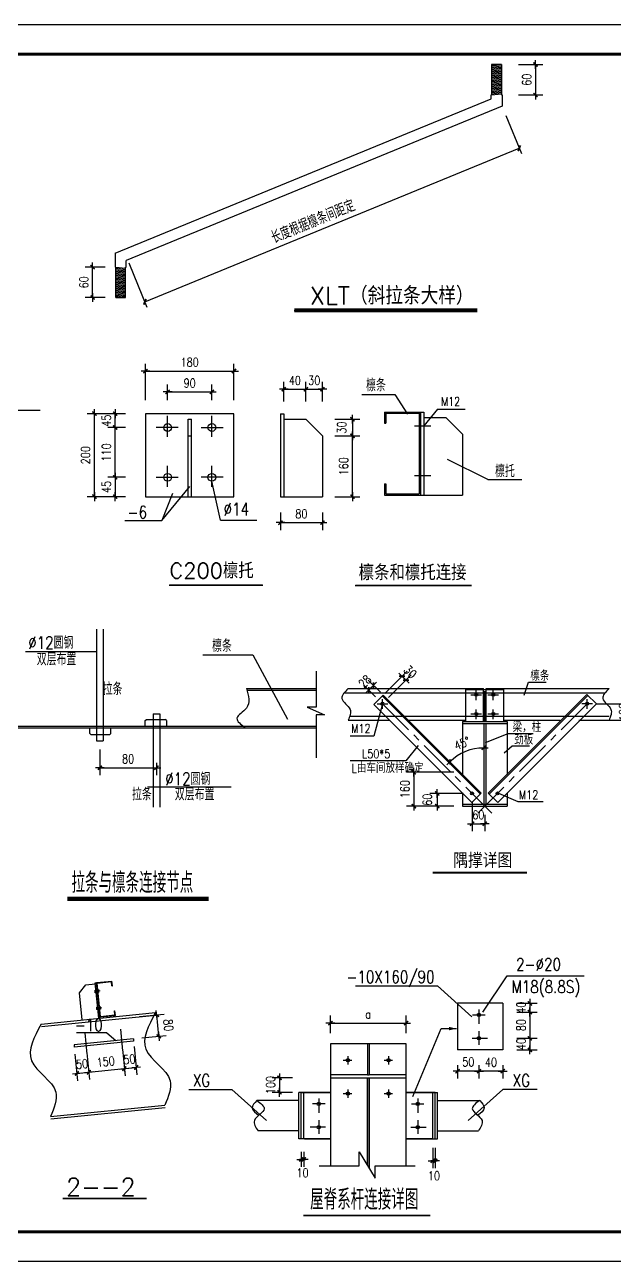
# Model space of a CAD drawing. Extents: x 31695611 to 39053694, y -59225 to 904195.
# Drawn here: x 39002359 to 39022392, y 774443 to 816443 of the extents above; entities that cross this region are included whole.
import ezdxf

# ---------------------------------------------------------------- set-up
doc = ezdxf.new("R2010")
doc.units = 0
doc.header["$LTSCALE"] = 1000
doc.header["$MEASUREMENT"] = 0
doc.linetypes.add('ACAD_ISO02W100', pattern=[15, 12, -3])
doc.linetypes.add('CENTER', pattern=[2, 1.25, -0.25, 0.25, -0.25])
doc.layers.get('0').update_dxf_attribs({"linetype": 'CONTINUOUS'})
doc.layers.get('DEFPOINTS').update_dxf_attribs({"linetype": 'CONTINUOUS'})
for name, color, linetype in [('DIANH', 6, 'CENTER'), ('GREEN', 3, 'CONTINUOUS'), ('PUB_DIM', 3, 'CONTINUOUS'), ('PUB_TITLE', 4, 'CONTINUOUS'), ('RED', 1, 'CONTINUOUS'), ('TEXT', 7, 'CONTINUOUS'), ('XUX', 3, 'ACAD_ISO02W100'), ('YELLOW', 2, 'CONTINUOUS'), ('标注', 4, 'CONTINUOUS'), ('门窗', 4, 'CONTINUOUS')]:
    doc.layers.add(name, color=color, linetype=linetype)
doc.styles.add('DIM_FONT', font='SIMPLEX.shx', dxfattribs={"width": 0.8})
doc.styles.add('TSSD_NORM', font='txt.shx', dxfattribs={"width": 0.7, "bigfont": 'tssdchn.shx'})
doc.styles.add('中西', font='romans.shx', dxfattribs={"width": 0.8, "height": 350, "bigfont": 'hztxt.shx'})
doc.dimstyles.new('DIMN', dxfattribs={"dimtxt": 300, "dimasz": 1, "dimexe": 250, "dimexo": 300, "dimgap": 150, "dimtad": 1, "dimdec": 0, "dimzin": 0, "dimtxsty": 'DIM_FONT', "dimblk": '_DIMX', "dimcen": 0.09, "dimclrt": 7, "dimazin": 3, "dimtfac": 1, "dimtdec": 0, "dimtix": 1, "dimtmove": 0, "dimatfit": 3, "dimtolj": 1, "dimtzin": 0})

# ---------------------------------------------------------------- blocks, each defined once
blk = doc.blocks.new('_DIMX')
blk.add_line((-150, 0), (150, 0))
at = {"const_width": 50}
blk.add_lwpolyline([(-70, -70), (70, 70)], dxfattribs=at)
blk = doc.blocks.new('*D111')
at = {"layer": 'DEFPOINTS', "color": 0}
for p in [(39017795, 781400), (39018601, 781400), (39017795, 780901)]:
    blk.add_point(p, dxfattribs=at)
at = {"layer": 'PUB_DIM', "color": 0}
for p, q in [((39017795, 781100), (39017795, 780651)), ((39018600, 780901), (39017796, 780901)), ((39018601, 781100), (39018601, 780651))]:
    blk.add_line(p, q, dxfattribs=at)
at = {"layer": 'PUB_DIM', "color": 0, "rotation": 180}
blk.add_blockref('_DIMX', (39017795, 780901), dxfattribs=at)
at = {"layer": 'PUB_DIM', "color": 0}
blk.add_blockref('_DIMX', (39018601, 780901), dxfattribs=at)
at = {"layer": 'PUB_DIM', "color": 7, "insert": (39018198, 781201), "char_height": 300, "attachment_point": 5, "style": 'DIM_FONT'}
blk.add_mtext('\\A1;40', dxfattribs=at)
blk = doc.blocks.new('*D112')
at = {"layer": 'DEFPOINTS', "color": 0}
for p in [(39017067, 781400), (39017795, 781400), (39017067, 780901)]:
    blk.add_point(p, dxfattribs=at)
at = {"layer": 'PUB_DIM', "color": 0}
for p, q in [((39017067, 781100), (39017067, 780651)), ((39017794, 780901), (39017068, 780901)), ((39017795, 781100), (39017795, 780651))]:
    blk.add_line(p, q, dxfattribs=at)
at = {"layer": 'PUB_DIM', "color": 0, "rotation": 180}
blk.add_blockref('_DIMX', (39017067, 780901), dxfattribs=at)
at = {"layer": 'PUB_DIM', "color": 0}
blk.add_blockref('_DIMX', (39017795, 780901), dxfattribs=at)
at = {"layer": 'PUB_DIM', "color": 7, "insert": (39017431, 781212), "char_height": 300, "attachment_point": 5, "style": 'DIM_FONT'}
blk.add_mtext('\\A1;50', dxfattribs=at)
blk = doc.blocks.new('*D114')
at = {"layer": 'DEFPOINTS', "color": 0}
for p in [(39004440, 781821), (39005649, 781941), (39005744, 780985)]:
    blk.add_point(p, dxfattribs=at)
at = {"layer": 'PUB_DIM', "color": 0}
for p, q in [((39005678, 781643), (39005769, 780736)), ((39004469, 781522), (39004560, 780615)), ((39004536, 780864), (39005743, 780985))]:
    blk.add_line(p, q, dxfattribs=at)
for p, rotation in [((39004535, 780864), 185.6999999161748), ((39005744, 780985), 5.699999916174727)]:
    blk.add_blockref('_DIMX', p, dxfattribs=dict(at, rotation=rotation))
at = {"layer": 'PUB_DIM', "color": 7, "insert": (39005110, 781223), "char_height": 300, "attachment_point": 5, "rotation": 5.7, "style": 'DIM_FONT'}
blk.add_mtext('\\A1;150', dxfattribs=at)
blk = doc.blocks.new('*D115')
at = {"layer": 'DEFPOINTS', "color": 0}
for p in [(39004037, 781781), (39004440, 781821), (39004535, 780864)]:
    blk.add_point(p, dxfattribs=at)
at = {"layer": 'PUB_DIM', "color": 0}
for p, q in [((39004066, 781482), (39004157, 780575)), ((39004469, 781522), (39004560, 780615)), ((39004131, 780824), (39004130, 780824)), ((39004132, 780824), (39004535, 780864)), ((39004536, 780864), (39004537, 780864))]:
    blk.add_line(p, q, dxfattribs=at)
for p, rotation in [((39004132, 780824), 5.699999999944056), ((39004535, 780864), 185.6999999999441)]:
    blk.add_blockref('_DIMX', p, dxfattribs=dict(at, rotation=rotation))
at = {"layer": 'PUB_DIM', "color": 7, "insert": (39004304, 781143), "char_height": 300, "attachment_point": 5, "rotation": 5.7, "style": 'DIM_FONT'}
blk.add_mtext('\\A1;50', dxfattribs=at)
blk = doc.blocks.new('*D116')
at = {"layer": 'DEFPOINTS', "color": 0}
for p in [(39006046, 782036), (39005721, 781216), (39006147, 781025)]:
    blk.add_point(p, dxfattribs=at)
at = {"layer": 'PUB_DIM', "color": 0}
for p, q in [((39006076, 781737), (39006172, 780776)), ((39005743, 780985), (39005742, 780985)), ((39005744, 780985), (39006147, 781025)), ((39005751, 780918), (39005769, 780736)), ((39006148, 781025), (39006149, 781025))]:
    blk.add_line(p, q, dxfattribs=at)
for p, rotation in [((39005744, 780985), 5.699999916174744), ((39006147, 781025), 185.6999999161748)]:
    blk.add_blockref('_DIMX', p, dxfattribs=dict(at, rotation=rotation))
at = {"layer": 'PUB_DIM', "color": 7, "insert": (39005916, 781304), "char_height": 300, "attachment_point": 5, "rotation": 5.7, "style": 'DIM_FONT'}
blk.add_mtext('\\A1;50', dxfattribs=at)
blk = doc.blocks.new('*D117')
at = {"layer": 'DEFPOINTS', "color": 0}
for p in [(39005964, 782723), (39006844, 782811), (39006037, 781997)]:
    blk.add_point(p, dxfattribs=at)
at = {"layer": 'PUB_DIM', "color": 0}
for p, q in [((39006263, 782753), (39007093, 782836)), ((39006916, 782086), (39006844, 782810)), ((39006335, 782027), (39007165, 782110))]:
    blk.add_line(p, q, dxfattribs=at)
for p, rotation in [((39006844, 782811), 95.69999999982853), ((39006916, 782085), 275.6999999998285)]:
    blk.add_blockref('_DIMX', p, dxfattribs=dict(at, rotation=rotation))
at = {"layer": 'PUB_DIM', "color": 7, "insert": (39007240, 782462), "char_height": 300, "attachment_point": 5, "rotation": 275.7, "style": 'DIM_FONT'}
blk.add_mtext('\\A1;80', dxfattribs=at)
blk = doc.blocks.new('*D118')
at = {"layer": 'DEFPOINTS', "color": 0}
for p in [(39011755, 778456), (39011841, 778456), (39011841, 777902)]:
    blk.add_point(p, dxfattribs=at)
at = {"layer": 'PUB_DIM', "color": 0}
for p, q in [((39011754, 777902), (39011753, 777902)), ((39011755, 778156), (39011755, 777652)), ((39011755, 777902), (39011841, 777902)), ((39011841, 778156), (39011841, 777652)), ((39011842, 777902), (39011843, 777902))]:
    blk.add_line(p, q, dxfattribs=at)
blk.add_blockref('_DIMX', (39011755, 777902), dxfattribs=at)
at = {"layer": 'PUB_DIM', "color": 0, "rotation": 180}
blk.add_blockref('_DIMX', (39011841, 777902), dxfattribs=at)
at = {"layer": 'PUB_DIM', "color": 7, "insert": (39011798, 777445), "char_height": 300, "attachment_point": 5, "style": 'DIM_FONT'}
blk.add_mtext('\\A1;10', dxfattribs=at)
blk = doc.blocks.new('*D44')
at = {"layer": 'DEFPOINTS', "color": 0}
for p in [(39011758, 780676), (39011015, 780181), (39011758, 780181)]:
    blk.add_point(p, dxfattribs=at)
at = {"layer": 'PUB_DIM', "color": 0}
for p, q in [((39011458, 780676), (39010765, 780676)), ((39011015, 780677), (39011015, 780678)), ((39011015, 780676), (39011015, 780181)), ((39011458, 780181), (39010765, 780181)), ((39011015, 780180), (39011015, 780179))]:
    blk.add_line(p, q, dxfattribs=at)
for p, rotation in [((39011015, 780676), 270), ((39011015, 780181), 90)]:
    blk.add_blockref('_DIMX', p, dxfattribs=dict(at, rotation=rotation))
at = {"layer": 'PUB_DIM', "color": 7, "insert": (39010715, 780428), "char_height": 300, "attachment_point": 5, "rotation": 90, "style": 'DIM_FONT'}
blk.add_mtext('\\A1;100', dxfattribs=at)
blk = doc.blocks.new('*D45')
at = {"layer": 'DEFPOINTS', "color": 0}
for p in [(39016222, 778598), (39016308, 778598), (39016222, 777856)]:
    blk.add_point(p, dxfattribs=at)
at = {"layer": 'PUB_DIM', "color": 0}
for p, q in [((39016222, 778298), (39016222, 777606)), ((39016308, 778298), (39016308, 777606)), ((39016221, 777856), (39016220, 777856)), ((39016308, 777856), (39016222, 777856)), ((39016309, 777856), (39016310, 777856))]:
    blk.add_line(p, q, dxfattribs=at)
blk.add_blockref('_DIMX', (39016222, 777856), dxfattribs=at)
at = {"layer": 'PUB_DIM', "color": 0, "rotation": 180}
blk.add_blockref('_DIMX', (39016308, 777856), dxfattribs=at)
at = {"layer": 'PUB_DIM', "color": 7, "insert": (39016265, 777348), "char_height": 300, "attachment_point": 5, "style": 'DIM_FONT'}
blk.add_mtext('\\A1;10', dxfattribs=at)
blk = doc.blocks.new('*D46')
at = {"layer": 'DEFPOINTS', "color": 0}
for p in [(39018782, 783205), (39018782, 782908), (39019525, 782908)]:
    blk.add_point(p, dxfattribs=at)
at = {"layer": 'PUB_DIM', "color": 0}
for p, q in [((39019082, 783205), (39019775, 783205)), ((39019082, 782908), (39019775, 782908)), ((39019525, 783206), (39019525, 783207)), ((39019525, 783205), (39019525, 782908)), ((39019525, 782907), (39019525, 782906))]:
    blk.add_line(p, q, dxfattribs=at)
for p, rotation in [((39019525, 783205), 270), ((39019525, 782908), 90)]:
    blk.add_blockref('_DIMX', p, dxfattribs=dict(at, rotation=rotation))
at = {"layer": 'PUB_DIM', "color": 7, "insert": (39019225, 783057), "char_height": 300, "attachment_point": 5, "rotation": 90, "style": 'DIM_FONT'}
blk.add_mtext('\\A1;40', dxfattribs=at)
blk = doc.blocks.new('*D47')
at = {"layer": 'DEFPOINTS', "color": 0}
for p in [(39018782, 782017), (39018782, 781622), (39019525, 781622)]:
    blk.add_point(p, dxfattribs=at)
at = {"layer": 'PUB_DIM', "color": 0}
for p, q in [((39019082, 782017), (39019775, 782017)), ((39019082, 781622), (39019775, 781622)), ((39019525, 782018), (39019525, 782019)), ((39019525, 782017), (39019525, 781622)), ((39019525, 781621), (39019525, 781620))]:
    blk.add_line(p, q, dxfattribs=at)
for p, rotation in [((39019525, 782017), 270), ((39019525, 781622), 90)]:
    blk.add_blockref('_DIMX', p, dxfattribs=dict(at, rotation=rotation))
at = {"layer": 'PUB_DIM', "color": 7, "insert": (39019225, 781820), "char_height": 300, "attachment_point": 5, "rotation": 90, "style": 'DIM_FONT'}
blk.add_mtext('\\A1;40', dxfattribs=at)
blk = doc.blocks.new('*D48')
at = {"layer": 'DEFPOINTS', "color": 0}
for p in [(39018782, 782908), (39018782, 782017), (39019525, 782017)]:
    blk.add_point(p, dxfattribs=at)
at = {"layer": 'PUB_DIM', "color": 0}
for p, q in [((39019082, 782908), (39019775, 782908)), ((39019525, 782907), (39019525, 782018)), ((39019082, 782017), (39019775, 782017))]:
    blk.add_line(p, q, dxfattribs=at)
for p, rotation in [((39019525, 782908), 90), ((39019525, 782017), 270)]:
    blk.add_blockref('_DIMX', p, dxfattribs=dict(at, rotation=rotation))
at = {"layer": 'PUB_DIM', "color": 7, "insert": (39019225, 782463), "char_height": 300, "attachment_point": 5, "rotation": 90, "style": 'DIM_FONT'}
blk.add_mtext('\\A1;80', dxfattribs=at)
blk = doc.blocks.new('*D53')
at = {"layer": 'DEFPOINTS', "color": 0}
for p in [(39018833, 815091), (39018833, 814057), (39019717, 814057)]:
    blk.add_point(p, dxfattribs=at)
at = {"layer": 'PUB_DIM', "color": 0}
for p, q in [((39019133, 815091), (39019967, 815091)), ((39019717, 815090), (39019717, 814058)), ((39019133, 814057), (39019967, 814057))]:
    blk.add_line(p, q, dxfattribs=at)
for p, rotation in [((39019717, 815091), 90), ((39019717, 814057), 270)]:
    blk.add_blockref('_DIMX', p, dxfattribs=dict(at, rotation=rotation))
at = {"layer": 'PUB_DIM', "color": 7, "insert": (39019417, 814574), "char_height": 300, "attachment_point": 5, "rotation": 90, "style": 'DIM_FONT'}
blk.add_mtext('\\A1;60', dxfattribs=at)
blk = doc.blocks.new('*D54')
at = {"layer": 'DEFPOINTS', "color": 0}
for p in [(39005433, 803232), (39006085, 803232), (39006085, 802762)]:
    blk.add_point(p, dxfattribs=at)
at = {"layer": 'PUB_DIM', "color": 0}
for p, q in [((39005785, 803232), (39005183, 803232)), ((39005433, 803233), (39005433, 803234)), ((39005433, 802762), (39005433, 803232)), ((39005785, 802762), (39005183, 802762)), ((39005433, 802761), (39005433, 802760))]:
    blk.add_line(p, q, dxfattribs=at)
for p, rotation in [((39005433, 803232), 270), ((39005433, 802762), 90)]:
    blk.add_blockref('_DIMX', p, dxfattribs=dict(at, rotation=rotation))
at = {"layer": 'PUB_DIM', "color": 7, "insert": (39005133, 802997), "char_height": 300, "attachment_point": 5, "rotation": 90, "style": 'DIM_FONT'}
blk.add_mtext('\\A1;45', dxfattribs=at)
blk = doc.blocks.new('_ARCHTICK')
at = {"color": 0, "linetype": 'BYBLOCK', "const_width": 0.4}
blk.add_lwpolyline([(-0.5, -0.5), (0.5, 0.5)], dxfattribs=at)
blk = doc.blocks.new('*D55')
at = {"layer": 'DEFPOINTS', "color": 0}
for p in [(39004667, 808212), (39005391, 808212), (39005391, 807178)]:
    blk.add_point(p, dxfattribs=at)
at = {"layer": 'PUB_DIM', "color": 0}
for p, q in [((39005091, 808212), (39004417, 808212)), ((39004667, 807179), (39004667, 808211)), ((39005091, 807178), (39004417, 807178))]:
    blk.add_line(p, q, dxfattribs=at)
for p, rotation in [((39004667, 808212), 90), ((39004667, 807178), 270)]:
    blk.add_blockref('_DIMX', p, dxfattribs=dict(at, rotation=rotation))
at = {"layer": 'PUB_DIM', "color": 7, "insert": (39004367, 807695), "char_height": 300, "attachment_point": 5, "rotation": 90, "style": 'DIM_FONT'}
blk.add_mtext('\\A1;60', dxfattribs=at)
blk = doc.blocks.new('*D56')
at = {"layer": 'DEFPOINTS', "color": 0}
for p in [(39006085, 801071), (39005433, 800413), (39006085, 800413)]:
    blk.add_point(p, dxfattribs=at)
at = {"layer": 'PUB_DIM', "color": 0}
for p, q in [((39005785, 801071), (39005183, 801071)), ((39005433, 801072), (39005433, 801073)), ((39005433, 801071), (39005433, 800413)), ((39005785, 800413), (39005183, 800413)), ((39005433, 800412), (39005433, 800411))]:
    blk.add_line(p, q, dxfattribs=at)
for p, rotation in [((39005433, 801071), 270), ((39005433, 800413), 90)]:
    blk.add_blockref('_DIMX', p, dxfattribs=dict(at, rotation=rotation))
at = {"layer": 'PUB_DIM', "color": 7, "insert": (39005133, 800742), "char_height": 300, "attachment_point": 5, "rotation": 90, "style": 'DIM_FONT'}
blk.add_mtext('\\A1;45', dxfattribs=at)
blk = doc.blocks.new('*D58')
at = {"layer": 'DEFPOINTS', "color": 0}
for p in [(39012476, 804062), (39011913, 803341), (39012476, 803341)]:
    blk.add_point(p, dxfattribs=at)
at = {"layer": 'PUB_DIM', "color": 0}
for p, q in [((39011913, 803641), (39011913, 804312)), ((39012476, 803641), (39012476, 804312)), ((39011912, 804062), (39011911, 804062)), ((39011913, 804062), (39012476, 804062)), ((39012477, 804062), (39012478, 804062))]:
    blk.add_line(p, q, dxfattribs=at)
blk.add_blockref('_DIMX', (39011913, 804062), dxfattribs=at)
at = {"layer": 'PUB_DIM', "color": 0, "rotation": 180}
blk.add_blockref('_DIMX', (39012476, 804062), dxfattribs=at)
at = {"layer": 'PUB_DIM', "color": 7, "insert": (39012195, 804362), "char_height": 300, "attachment_point": 5, "style": 'DIM_FONT'}
blk.add_mtext('\\A1;30', dxfattribs=at)
blk = doc.blocks.new('*D59')
at = {"layer": 'DEFPOINTS', "color": 0}
for p in [(39012593, 803044), (39012593, 802480), (39013496, 802480)]:
    blk.add_point(p, dxfattribs=at)
at = {"layer": 'PUB_DIM', "color": 0}
for p, q in [((39012893, 803044), (39013746, 803044)), ((39013496, 803043), (39013496, 802481)), ((39012893, 802480), (39013746, 802480))]:
    blk.add_line(p, q, dxfattribs=at)
for p, rotation in [((39013496, 803044), 90), ((39013496, 802480), 270)]:
    blk.add_blockref('_DIMX', p, dxfattribs=dict(at, rotation=rotation))
at = {"layer": 'PUB_DIM', "color": 7, "insert": (39013129, 802762), "char_height": 300, "attachment_point": 5, "rotation": 90, "style": 'DIM_FONT'}
blk.add_mtext('\\A1;30', dxfattribs=at)
blk = doc.blocks.new('*D95')
at = {"layer": 'DEFPOINTS', "color": 0}
for p in [(39015177, 794316), (39014378, 793517), (39014513, 793382)]:
    blk.add_point(p, dxfattribs=at)
at = {"layer": 'PUB_DIM', "color": 0}
for p, q in [((39014590, 793729), (39015354, 794492)), ((39014725, 793594), (39015489, 794358)), ((39015176, 794316), (39015176, 794317)), ((39015312, 794181), (39015177, 794316)), ((39015313, 794180), (39015313, 794179))]:
    blk.add_line(p, q, dxfattribs=at)
for p, rotation in [((39015177, 794316), 314.9999999994558), ((39015312, 794181), 134.9999999994558)]:
    blk.add_blockref('_DIMX', p, dxfattribs=dict(at, rotation=rotation))
at = {"layer": 'PUB_DIM', "color": 7, "insert": (39015457, 794460), "char_height": 300, "attachment_point": 5, "rotation": 315, "style": 'DIM_FONT'}
blk.add_mtext('\\A1;30', dxfattribs=at)
blk = doc.blocks.new('*D96')
at = {"layer": 'DEFPOINTS', "color": 0}
for p in [(39014210, 794005), (39014494, 793399), (39014655, 793560)]:
    blk.add_point(p, dxfattribs=at)
at = {"layer": 'PUB_DIM', "color": 0}
for p, q in [((39014282, 793612), (39013873, 794021)), ((39014443, 793772), (39014033, 794181)), ((39014049, 793844), (39014048, 793843)), ((39014050, 793844), (39014210, 794005)), ((39014211, 794005), (39014211, 794006))]:
    blk.add_line(p, q, dxfattribs=at)
for p, rotation in [((39014050, 793844), 45.00000000079025), ((39014210, 794005), 225.0000000007903)]:
    blk.add_blockref('_DIMX', p, dxfattribs=dict(at, rotation=rotation))
at = {"layer": 'PUB_DIM', "color": 7, "insert": (39013918, 794137), "char_height": 300, "attachment_point": 5, "rotation": 45, "style": 'DIM_FONT'}
blk.add_mtext('\\A1;28', dxfattribs=at)
blk = doc.blocks.new('*D97')
at = {"layer": 'DEFPOINTS', "color": 0}
for p in [(39017559, 790334), (39017992, 789902), (39017992, 789305)]:
    blk.add_point(p, dxfattribs=at)
at = {"layer": 'PUB_DIM', "color": 0}
for p, q in [((39017559, 790034), (39017559, 789055)), ((39017992, 789602), (39017992, 789055)), ((39017558, 789305), (39017557, 789305)), ((39017559, 789305), (39017992, 789305)), ((39017993, 789305), (39017994, 789305))]:
    blk.add_line(p, q, dxfattribs=at)
blk.add_blockref('_DIMX', (39017559, 789305), dxfattribs=at)
at = {"layer": 'PUB_DIM', "color": 0, "rotation": 180}
blk.add_blockref('_DIMX', (39017992, 789305), dxfattribs=at)
at = {"layer": 'PUB_DIM', "color": 7, "insert": (39017775, 789605), "char_height": 300, "attachment_point": 5, "style": 'DIM_FONT'}
blk.add_mtext('\\A1;60', dxfattribs=at)
blk = doc.blocks.new('*D98')
at = {"layer": 'DEFPOINTS', "color": 0}
for p in [(39014903, 793311), (39017956, 792710), (39017536, 791826), (39017872, 790342), (39017956, 789974)]:
    blk.add_point(p, dxfattribs=at)
at = {"layer": 'PUB_DIM', "color": 0}
blk.add_arc((39017956, 790259), 1622, 90.0353, 134.9647, dxfattribs=at)
for p, rotation in [((39017956, 791881), 0.01766053531475199), ((39016809, 791406), 224.9823394645489)]:
    blk.add_blockref('_DIMX', p, dxfattribs=dict(at, rotation=rotation))
at = {"layer": 'PUB_DIM', "color": 7, "insert": (39017220, 792035), "char_height": 300, "attachment_point": 5, "rotation": 22.5, "style": 'DIM_FONT'}
blk.add_mtext('\\A1;45°', dxfattribs=at)
blk = doc.blocks.new('*D99')
at = {"layer": 'DEFPOINTS', "color": 0}
for p in [(39017236, 791054), (39015580, 789902), (39017236, 789902)]:
    blk.add_point(p, dxfattribs=at)
at = {"layer": 'PUB_DIM', "color": 0}
for p, q in [((39016936, 791054), (39015330, 791054)), ((39015580, 791053), (39015580, 789903)), ((39016936, 789902), (39015330, 789902))]:
    blk.add_line(p, q, dxfattribs=at)
for p, rotation in [((39015580, 791054), 90), ((39015580, 789902), 270)]:
    blk.add_blockref('_DIMX', p, dxfattribs=dict(at, rotation=rotation))
at = {"layer": 'PUB_DIM', "color": 7, "insert": (39015280, 790478), "char_height": 300, "attachment_point": 5, "rotation": 90, "style": 'DIM_FONT'}
blk.add_mtext('\\A1;160', dxfattribs=at)
blk = doc.blocks.new('*D100')
at = {"layer": 'DEFPOINTS', "color": 0}
for p in [(39017559, 790334), (39016378, 789902), (39017236, 789902)]:
    blk.add_point(p, dxfattribs=at)
at = {"layer": 'PUB_DIM', "color": 0}
for p, q in [((39017259, 790334), (39016128, 790334)), ((39016378, 790333), (39016378, 789903)), ((39016936, 789902), (39016128, 789902))]:
    blk.add_line(p, q, dxfattribs=at)
for p, rotation in [((39016378, 790334), 90), ((39016378, 789902), 270)]:
    blk.add_blockref('_DIMX', p, dxfattribs=dict(at, rotation=rotation))
at = {"layer": 'PUB_DIM', "color": 7, "insert": (39016039, 790118), "char_height": 300, "attachment_point": 5, "rotation": 90, "style": 'DIM_FONT'}
blk.add_mtext('\\A1;60', dxfattribs=at)
blk = doc.blocks.new('*D1148')
at = {"layer": 'DEFPOINTS', "color": 0}
for p in [(39021471, 793381), (39023008, 793381), (39021471, 792818)]:
    blk.add_point(p, dxfattribs=at)
at = {"layer": 'PUB_DIM', "color": 0}
for p, q in [((39021771, 793381), (39023258, 793381)), ((39023008, 793382), (39023008, 793383)), ((39023008, 792818), (39023008, 793381)), ((39021771, 792818), (39023258, 792818)), ((39023008, 792817), (39023008, 792816))]:
    blk.add_line(p, q, dxfattribs=at)
for p, rotation in [((39023008, 793381), 270), ((39023008, 792818), 90)]:
    blk.add_blockref('_DIMX', p, dxfattribs=dict(at, rotation=rotation))
at = {"layer": 'PUB_DIM', "color": 7, "insert": (39022708, 793100), "char_height": 300, "attachment_point": 5, "rotation": 90, "style": 'DIM_FONT'}
blk.add_mtext('\\A1;100', dxfattribs=at)

msp = doc.modelspace()

# ---------------------------------------------------------------- linework, layer by layer
at = {"layer": 'DIANH'}
for p, q in [((39007214.5, 802440.9), (39007214.5, 803156.8)), ((39008717.9, 802440.9), (39008717.9, 803156.8)), ((39007576.9, 802761.9), (39006825.2, 802761.9)), ((39008355.5, 802761.9), (39009107.2, 802761.9)), ((39015608, 802818.3), (39016155.5, 802818.3)), ((39007214.5, 800749.5), (39007214.5, 801465.5)), ((39008717.9, 800749.5), (39008717.9, 801465.5)), ((39006825.2, 801070.5), (39007576.9, 801070.5)), ((39009107.2, 801070.5), (39008355.5, 801070.5)), ((39015608, 801127), (39016155.5, 801127)), ((39017703.6, 793503.1), (39017703.6, 793832)), ((39018279.6, 793503.1), (39018279.6, 793832)), ((39014330.6, 793381.3), (39014694.4, 793381.3)), ((39018227.2, 789666.6), (39014363.2, 793530.6)), ((39014512.8, 793202.2), (39014512.8, 793531.1)), ((39017521.4, 793682.3), (39017885.2, 793682.3)), ((39017755.9, 789666.6), (39021619.9, 793530.6)), ((39018097.4, 793682.3), (39018461.2, 793682.3)), ((39021652.8, 793381.3), (39021289, 793381.3)), ((39021470.6, 793202.2), (39021470.6, 793531.1)), ((39017521.4, 793034.3), (39017885.2, 793034.3)), ((39017703.6, 792855.1), (39017703.6, 793184)), ((39018097.4, 793034.3), (39018461.2, 793034.3)), ((39018279.6, 792855.1), (39018279.6, 793184)), ((39004401.7, 782200.6), (39004474.1, 781475.2)), ((39005610.7, 782321.3), (39005683.1, 781595.9))]:
    msp.add_line(p, q, dxfattribs=at)
at = {"layer": 'GREEN'}
for p, q in [((39013816.2, 803882.1), (39014930.1, 803882.1)), ((39014930.1, 803882.1), (39015362.9, 803217.6)), ((39016384.6, 803389.9), (39015921.9, 802818.3)), ((39016384.6, 803389.9), (39017322, 803389.9)), ((39018097.6, 800992.5), (39016723.4, 801678.8)), ((39018097.6, 800992.5), (39019250.4, 800992.5)), ((39007022.4, 799603), (39007968.8, 800758.3)), ((39007375.1, 800523.6), (39007022.4, 799603)), ((39009008.6, 799618.1), (39008717.9, 800939)), ((39005761.8, 799603), (39007022.4, 799603)), ((39009008.6, 799618.1), (39010240.5, 799618.1)), ((39004798.3, 795911), (39004798.3, 792119.4)), ((39005028.7, 795911), (39005028.7, 792119.4)), ((39002385, 795155.3), (39004798.3, 795155.3)), ((39008416.8, 795036.9), (39010109.8, 795036.9)), ((39010109.8, 795036.9), (39011289.6, 792860.9)), ((39012260, 794481), (39012260, 793260.4)), ((39009890.4, 793893.4), (39012260, 793893.4)), ((39009907.4, 793835.8), (39012260, 793835.8)), ((39019326.8, 793674.6), (39019479.5, 794109.4)), ((39019479.5, 794109.4), (39020078.4, 794109.4)), ((39014512.5, 793381.3), (39014218.5, 792281.1)), ((39006718.3, 793041.7), (39006718.3, 789864.5)), ((39006718.3, 793041.7), (39006948.7, 793041.7)), ((39006948.7, 793041.7), (39006948.7, 789864.5)), ((39011951.5, 793260.4), (39012541.7, 793001.8)), ((39012260, 793260.4), (39011951.5, 793260.4)), ((39012260, 793001.8), (39012260, 791543.2)), ((39012541.7, 793001.8), (39012260, 793001.8)), ((38999391.9, 792621.1), (39012260, 792621.1)), ((38999391.9, 792563.5), (39012260, 792563.5)), ((39004565.2, 792563.5), (39004565.2, 792378.7)), ((39005280.2, 792374.4), (39005280.2, 792563.5)), ((39006456.3, 792805.8), (39006495.1, 792844.6)), ((39006456.3, 792621.1), (39006456.3, 792805.8)), ((39006495.1, 792844.6), (39007136.8, 792844.6)), ((39007171.3, 792810.1), (39007136.8, 792844.6)), ((39007171.3, 792810.1), (39007171.3, 792621.1)), ((39004565.2, 792378.7), (39004604, 792340)), ((39004604, 792340), (39005245.7, 792340)), ((39005280.2, 792374.4), (39005245.7, 792340)), ((39014218.5, 792281.1), (39013419.7, 792281.1)), ((39018015.6, 792066), (39018782.9, 792369.8)), ((39018782.9, 792369.8), (39019633.3, 792369.8)), ((39004798.3, 792119.4), (39005028.7, 792119.4)), ((39015728.7, 791962.1), (39015310, 791438.1)), ((39018648.7, 791713.1), (39018919.3, 791953)), ((39018919.3, 791953), (39019516.4, 791953)), ((39015310, 791438.1), (39013416.8, 791438.1)), ((39006535, 790561.3), (39009373.2, 790561.3)), ((39019128.8, 790052.1), (39018474.2, 790334.5)), ((39019974.4, 790052.1), (39019128.8, 790052.1)), ((39017928.2, 782900.2), (39018757.6, 784140.5)), ((39018757.6, 784140.5), (39021368.4, 784140.5)), ((39013599, 783794.3), (39016381.8, 783794.3)), ((39016381.8, 783794.3), (39017552.7, 782746.7)), ((39018601.2, 783205.1), (39017066.8, 783205.1)), ((39017066.8, 783205.1), (39017066.8, 781621.6)), ((39017794.7, 782991.8), (39017794.7, 782507.2)), ((39018601.2, 783205.1), (39018601.2, 781621.6)), ((39017576.9, 782809.2), (39018004, 782809.2)), ((39005144.5, 782196.8), (39004122.4, 782196.8)), ((39015542, 780038.7), (39016514.4, 782345.5)), ((39016514.4, 782345.5), (39017027.1, 782345.5)), ((39017794.7, 782254.1), (39017794.7, 781798.4)), ((39018601.2, 781621.6), (39017066.8, 781621.6)), ((39017562.4, 782017.4), (39018083.7, 782017.4)), ((39013183.7, 781272.1), (39013471.1, 781272.1)), ((39013338.7, 781411.7), (39013338.7, 781131.6)), ((39014569.3, 781272.1), (39014856.7, 781272.1)), ((39014724.2, 781411.7), (39014724.2, 781131.6)), ((39014001.8, 780774.9), (39012744.9, 780774.9)), ((39012744.9, 780675.9), (39014116.5, 780675.9)), ((39014001.8, 780774.9), (39014061.2, 780774.9)), ((39014001.8, 777700.6), (39014001.8, 780675.9)), ((39015318, 780774.9), (39014061.2, 780774.9)), ((39014061.2, 780675.9), (39014061.2, 777601.7)), ((39014061.2, 780675.9), (39015318, 780675.9)), ((39015318, 780675.9), (39015318, 780774.9)), ((39007939.9, 780276.4), (39009401.2, 780276.4)), ((39009401.2, 780276.4), (39010572.1, 779228.7)), ((39012744.9, 780181.1), (39011676.1, 780181.1)), ((39011755.2, 780181.1), (39011676.1, 780181.1)), ((39011676.1, 778597.6), (39011676.1, 780181.1)), ((39011755.2, 780181.1), (39012747.3, 780181.1)), ((39011755.2, 778597.6), (39011755.2, 780181.1)), ((39012349, 779967.8), (39012349, 779483.2)), ((39013183.7, 780138.1), (39013471.1, 780138.1)), ((39013338.7, 780277.8), (39013338.7, 779997.7)), ((39014569.3, 780138.1), (39014856.7, 780138.1)), ((39014724.2, 780277.8), (39014724.2, 779997.7)), ((39016307.7, 780181.1), (39015315.7, 780181.1)), ((39015318, 780181.1), (39016386.9, 780181.1)), ((39015713.9, 779967.8), (39015713.9, 779483.2)), ((39016307.7, 780181.1), (39016386.9, 780181.1)), ((39016307.7, 778597.6), (39016307.7, 780181.1)), ((39016386.9, 778597.6), (39016386.9, 780181.1)), ((39018602.4, 780276.4), (39017431.5, 779228.7)), ((39019770, 780276.4), (39018602.4, 780276.4)), ((39011676.1, 779903.9), (39010243, 779903.9)), ((39012566.9, 779785.2), (39012139.7, 779785.2)), ((39015496.1, 779785.2), (39015923.2, 779785.2)), ((39016386.9, 779903.9), (39017820, 779903.9)), ((39012349, 779230.1), (39012349, 778774.4)), ((39015713.9, 779230.1), (39015713.9, 778774.4)), ((39011676.1, 778874.7), (39010286.4, 778874.7)), ((39012581.3, 778993.4), (39012060.1, 778993.4)), ((39015481.6, 778993.4), (39016002.9, 778993.4)), ((39016386.9, 778874.7), (39017776.5, 778874.7)), ((39012744.9, 778597.6), (39011676.1, 778597.6)), ((39011755.2, 778597.6), (39011676.1, 778597.6)), ((39011862.9, 778597.6), (39012744.9, 778597.6)), ((39016200, 778597.6), (39015318, 778597.6)), ((39015318, 778597.6), (39016386.9, 778597.6)), ((39016307.7, 778597.6), (39016386.9, 778597.6)), ((39013722.9, 777689.8), (39013722.9, 778164.9)), ((39013722.9, 778164.9), (39014264.1, 777263.7)), ((39012361.7, 777689.8), (39013722.9, 777689.8)), ((39014264.1, 777689.8), (39015625.3, 777689.8)), ((39014264.1, 777263.7), (39014264.1, 777689.8))]:
    msp.add_line(p, q, dxfattribs=at)
at = {"layer": 'GREEN', "linetype": 'ACAD_ISO02W100'}
for p, q in [((39011840.8, 778597.6), (39011840.8, 780181.1)), ((39016222.2, 778597.6), (39016222.2, 780181.1))]:
    msp.add_line(p, q, dxfattribs=at)
at = {"layer": 'GREEN'}
msp.add_lwpolyline([(39016770.8, 782345.5, 120, 0, 0), (39017027.1, 782345.5, 0, 0, 0)], format="xyseb", dxfattribs=at)
for centre in [(39017794.7, 782809.2), (39017794.7, 782017.4), (39013338.7, 781272.1), (39014724.2, 781272.1), (39013338.7, 780138.1), (39014724.2, 780138.1), (39012349, 779785.2), (39015713.9, 779785.2), (39012349, 778993.4), (39015713.9, 778993.4)]:
    msp.add_circle(centre, 56.4, dxfattribs=at)
for points in [[(39013349.7, 793898.3), (39013137.7, 793557.5), (39013412.6, 793188.7), (39013349.7, 792818.3)], [(39022212.8, 793898.3), (39022000.8, 793557.5), (39022275.7, 793188.7), (39022212.8, 792818.3)], [(39006804, 782888.1), (39006474.3, 781642.1), (39007299.1, 780576.1), (39007117.8, 779744.7)], [(39002920.6, 782500.5), (39002590.9, 781254.5), (39003415.7, 780188.5), (39003234.4, 779357.1)], [(39010243, 779903.9), (39010091, 779649.6), (39010308.4, 779400.1)], [(39010243, 779903.9), (39010496.4, 779620.7), (39010163.4, 779222.9), (39010286.4, 778874.7)], [(39017820, 779903.9), (39017566.6, 779620.7), (39017899.6, 779222.9), (39017776.5, 778874.7)], [(39017820, 779903.9), (39017972, 779649.6), (39017754.6, 779400.1)]]:
    msp.add_spline(points, degree=3, dxfattribs=at)
at = {"layer": 'PUB_TITLE'}
msp.add_lwpolyline([(38979394.5, 774443.1), (39053694.5, 774443.1), (39053694.5, 816443.1), (38979394.5, 816443.1)], close=True, dxfattribs=at)
at = {"layer": 'PUB_TITLE', "const_width": 100}
msp.add_lwpolyline([(38981894.5, 775443.1), (39052694.5, 775443.1), (39052694.5, 815443.1), (38981894.5, 815443.1)], close=True, dxfattribs=at)
at = {"layer": 'RED'}
for p, q in [((39018224.7, 815090.9), (39018224.1, 814056.9)), ((39018224.5, 814840.9), (39018560.2, 814882)), ((39018224.5, 814799.7), (39018560.2, 814840.7)), ((39018224.6, 815047.2), (39018560.3, 815088.3)), ((39018224.6, 815006), (39018560.3, 815047.1)), ((39018224.6, 814964.7), (39018560.3, 815005.8)), ((39018224.6, 814923.4), (39018560.3, 814964.5)), ((39018224.6, 814882.2), (39018560.2, 814923.3)), ((39018560.3, 815090.7), (39018224.7, 815090.9)), ((39018224.7, 815090.9), (39018560.3, 815090.7)), ((39018560.3, 815090.7), (39018559.8, 814056.7)), ((39018224.3, 814428.3), (39018560, 814469.3)), ((39018224.3, 814387), (39018560, 814428.1)), ((39018224.3, 814345.7), (39018560, 814386.8)), ((39018224.4, 814634.6), (39018560.1, 814675.7)), ((39018224.4, 814593.3), (39018560.1, 814634.4)), ((39018224.4, 814552.1), (39018560.1, 814593.1)), ((39018224.4, 814510.8), (39018560, 814551.9)), ((39018224.4, 814469.5), (39018560, 814510.6)), ((39018224.5, 814758.4), (39018560.2, 814799.5)), ((39018224.5, 814717.1), (39018560.1, 814758.2)), ((39018224.5, 814717.1), (39018560.1, 814758.2)), ((39018224.5, 814675.9), (39018560.1, 814716.9)), ((39018204.6, 813924.8), (39018204.9, 814056.9)), ((39018224.1, 814056.9), (39018204.9, 814056.9)), ((39018224.1, 814056.9), (39018559.8, 814098)), ((39018224.2, 814263.2), (39018559.9, 814304.3)), ((39018224.2, 814221.9), (39018559.9, 814263)), ((39018224.2, 814180.7), (39018559.9, 814221.7)), ((39018224.2, 814139.4), (39018559.9, 814180.5)), ((39018224.2, 814098.1), (39018559.8, 814139.2)), ((39018224.3, 814304.5), (39018559.9, 814345.5)), ((39018559.8, 814056.7), (39018579, 814056.7)), ((39018579, 814056.7), (39018578.5, 813673.8)), ((39005431, 808687.5), (39018204.6, 813924.8)), ((39018578.5, 813673.8), (39005805.2, 808436.7)), ((39005431, 808687.5), (39005431.3, 808210.3)), ((39005450.5, 808210.3), (39005431.3, 808210.3)), ((39005450.5, 808210.3), (39005786.2, 808169.2)), ((39005451.1, 807176.3), (39005450.5, 808210.3)), ((39005450.6, 808169.1), (39005786.2, 808128)), ((39005450.6, 808127.8), (39005786.3, 808086.7)), ((39005450.6, 808086.5), (39005786.3, 808045.4)), ((39005786.7, 807176.5), (39005786.2, 808210.5)), ((39005786.2, 808210.5), (39005805.4, 808210.5)), ((39005805.4, 808210.5), (39005805.2, 808436.7)), ((39005450.6, 808045.3), (39005786.3, 808004.2)), ((39005450.6, 808004), (39005786.3, 807962.9)), ((39005450.7, 807962.7), (39005786.3, 807921.6)), ((39005450.7, 807921.5), (39005786.4, 807880.4)), ((39005450.7, 807880.2), (39005786.4, 807839.1)), ((39005450.7, 807838.9), (39005786.4, 807797.8)), ((39005450.8, 807797.7), (39005786.4, 807756.6)), ((39005450.8, 807756.4), (39005786.4, 807715.3)), ((39005450.8, 807715.1), (39005786.5, 807674)), ((39005450.8, 807673.9), (39005786.5, 807632.8)), ((39005450.8, 807632.6), (39005786.5, 807591.5)), ((39005450.9, 807591.3), (39005786.5, 807550.2)), ((39005450.9, 807550.1), (39005786.5, 807509)), ((39005450.9, 807550.1), (39005786.5, 807509)), ((39005450.9, 807508.8), (39005786.6, 807467.7)), ((39005450.9, 807467.5), (39005786.6, 807426.4)), ((39005450.9, 807426.3), (39005786.6, 807385.2)), ((39005451, 807385), (39005786.6, 807343.9)), ((39005451, 807343.7), (39005786.7, 807302.6)), ((39005451, 807302.5), (39005786.7, 807261.4)), ((39005451, 807261.2), (39005786.7, 807220.1)), ((39005451.1, 807219.9), (39005786.7, 807178.8)), ((39005451.1, 807176.3), (39005786.7, 807176.5)), ((39005786.7, 807176.5), (39005451.1, 807176.3)), ((39011516, 806741.3), (39017733.8, 806741.3)), ((39009469.6, 803231.7), (39006462.8, 803231.7)), ((39006462.8, 803231.7), (39006462.8, 800412.8)), ((39007909.8, 803043.8), (39008022.6, 803043.8)), ((39007909.8, 800412.8), (39007909.8, 803043.8)), ((39008022.6, 800412.8), (39008022.6, 803043.8)), ((39009469.6, 800412.8), (39009469.6, 803231.7)), ((39011048.2, 803231.7), (39011160.9, 803231.7)), ((39011048.2, 803231.7), (39011048.2, 800412.8)), ((39011160.9, 803231.7), (39011160.9, 800412.8)), ((39011160.9, 803043.8), (39011912.6, 803043.8)), ((39011912.6, 803043.8), (39012476.4, 802480)), ((39014587.6, 803288.2), (39015809.1, 803288.2)), ((39014587.6, 803288.2), (39014587.6, 802912.3)), ((39014630.8, 803244.9), (39015765.9, 803244.9)), ((39014630.8, 803244.9), (39014630.8, 802912.3)), ((39015765.9, 803244.9), (39015765.9, 800512.5)), ((39015809.1, 803288.2), (39015921.9, 803288.2)), ((39015809.1, 803288.2), (39015809.1, 800469.2)), ((39015921.9, 803288.2), (39015921.9, 800469.2)), ((39015921.9, 803100.2), (39016673.6, 803100.2)), ((39016673.6, 803100.2), (39017237.4, 802536.4)), ((39014587.6, 802912.3), (39014630.8, 802912.3)), ((39007909.8, 802480), (39008022.6, 802480)), ((39012476.4, 802480), (39012476.4, 800412.8)), ((39017237.4, 802536.4), (39017237.4, 800469.2)), ((39014587.6, 800845.1), (39014630.8, 800845.1)), ((39014587.6, 800845.1), (39014587.6, 800469.2)), ((39014630.8, 800845.1), (39014630.8, 800512.5)), ((39006462.8, 800412.8), (39009469.6, 800412.8)), ((39011048.2, 800412.8), (39012476.4, 800412.8)), ((39014587.6, 800469.2), (39015809.1, 800469.2)), ((39014630.8, 800512.5), (39015765.9, 800512.5)), ((39015809.1, 800469.2), (39017237.4, 800469.2)), ((39007271, 797409.5), (39010445.9, 797409.5)), ((39013588.2, 797395.6), (39017543, 797395.6)), ((39013349.7, 793898.3), (39017948.4, 793898.3)), ((39017343.6, 792782.3), (39017343.6, 793862.3)), ((39017343.6, 793862.3), (39018639.6, 793862.3)), ((39017948.4, 793862.3), (39017948.4, 793898.3)), ((39018034.8, 793898.3), (39018063.6, 793898.3)), ((39018034.8, 793862.3), (39018034.8, 793898.3)), ((39018063.6, 793898.3), (39022212.8, 793898.3)), ((39018639.6, 792782.3), (39018639.6, 793862.3)), ((39014217.5, 793355.6), (39014538.3, 793676.3)), ((39017841.9, 790311.6), (39014507.7, 793645.8)), ((39017872.5, 790342.1), (39014538.3, 793676.3)), ((39017970, 792782.3), (39017970, 793790.3)), ((39017970, 793790.3), (39018013.2, 793790.3)), ((39018013.2, 792782.3), (39018013.2, 793790.3)), ((39018110.7, 790342.1), (39021463, 793694.4)), ((39018141.2, 790311.6), (39021493.6, 793663.9)), ((39021783.8, 793373.7), (39021463, 793694.4)), ((39017551.7, 790021.4), (39014217.5, 793355.6)), ((39018431.4, 790021.4), (39021783.8, 793373.7)), ((39013349.7, 792818.3), (39014754.8, 792818.3)), ((39015396.3, 792818.3), (39017343.6, 792818.3)), ((39017235.6, 792782.3), (39018747.6, 792782.3)), ((39017235.6, 792782.3), (39017235.6, 792710.3)), ((39017235.6, 792710.3), (39018747.6, 792710.3)), ((39017235.6, 792710.3), (39017235.6, 790979)), ((39017955.6, 792710.3), (39017955.6, 789974.3)), ((39018027.6, 792710.3), (39018027.6, 789974.3)), ((39018639.6, 792818.3), (39020550.8, 792818.3)), ((39018747.6, 792782.3), (39018747.6, 792710.3)), ((39018747.6, 792710.3), (39018747.6, 790979)), ((39021192.3, 792818.3), (39022212.8, 792818.3)), ((39017235.6, 790337.5), (39017235.6, 789902.3)), ((39017551.7, 790021.4), (39017872.5, 790342.1)), ((39018431.4, 790021.4), (39018110.7, 790342.1)), ((39018747.6, 790337.5), (39018747.6, 789902.3)), ((39017235.6, 789974.3), (39018747.6, 789974.3)), ((39017235.6, 789902.3), (39018747.6, 789902.3)), ((39004216.5, 783566), (39004434.2, 783831.9)), ((39004434.2, 783831.9), (39004756.6, 783864.1)), ((39004752.6, 783904.4), (39004800.9, 783909.2)), ((39004873.2, 782695.4), (39004752.6, 783904.4)), ((39004800.9, 783909.2), (39005324.8, 783961.5)), ((39004921.6, 782700.2), (39004800.9, 783909.2)), ((39004821.3, 783892.5), (39005308.1, 783941.1)), ((39004934.3, 782760.9), (39004821.3, 783892.5)), ((39005322.4, 783798.4), (39005308.1, 783941.1)), ((39005322.4, 783798.4), (39005340.9, 783800.3)), ((39005340.9, 783800.3), (39005324.8, 783961.5)), ((39004309.1, 782639.1), (39004216.5, 783566)), ((39002920.6, 782500.5), (39006804, 782888.1)), ((39005406.9, 782952.1), (39005425.4, 782954)), ((39005421.1, 782809.5), (39005406.9, 782952.1)), ((39005441.5, 782792.8), (39005425.4, 782954)), ((39002928.7, 782419.9), (39006812.1, 782807.5)), ((39004917.6, 782740.5), (39005441.5, 782792.8)), ((39004934.3, 782760.9), (39005421.1, 782809.5)), ((39006049.9, 781998.8), (39004034.9, 781797.7)), ((39004034.9, 781797.7), (39004042.9, 781717.1)), ((39006057.9, 781918.2), (39004042.9, 781717.1)), ((39006049.9, 781998.8), (39006057.9, 781918.2)), ((39015318, 781830.1), (39012744.9, 781830.1)), ((39012744.9, 781830.1), (39012744.9, 778597.6)), ((39014001.8, 781830.1), (39014001.8, 780774.9)), ((39014061.2, 781830.1), (39014061.2, 780774.9)), ((39015318, 778597.6), (39015318, 781830.1)), ((39014001.8, 780675.9), (39014001.8, 777700.6)), ((39014061.2, 780675.9), (39014061.2, 777601.7)), ((39003234.4, 779357.1), (39007117.8, 779744.7)), ((39003242.4, 779276.5), (39007125.8, 779664.1)), ((39012744.9, 778597.6), (39012744.9, 777689.8)), ((39015318, 777689.8), (39015318, 778597.6))]:
    msp.add_line(p, q, dxfattribs=at)
for points, const_width in [([(39011516, 806741.3), (39017733.8, 806741.3)], 144), ([(39016216.7, 787644.2), (39019426.6, 787644.2)], 75), ([(39003803.9, 786749.5), (39008612.5, 786749.5)], 144)]:
    msp.add_lwpolyline(points, dxfattribs=dict(at, const_width=const_width))
for centre, radius in [((39007214.5, 802761.9), 131.5), ((39008717.9, 802761.9), 131.5), ((39007214.5, 801070.5), 131.5), ((39008717.9, 801070.5), 131.5), ((39014512.8, 793381.3), 50.4), ((39017703.3, 793682.3), 50.4), ((39018279.6, 793682.3), 50.4), ((39021470.6, 793381.3), 50.4), ((39017703.6, 793034.3), 50.4), ((39018279.6, 793034.3), 50.4), ((39017559.4, 790334.5), 50.4), ((39018423.8, 790334.5), 50.4)]:
    msp.add_circle(centre, radius, dxfattribs=at)
msp.add_spline([(39009890.4, 793893.4), (39009890.4, 793228.5), (39009571, 792888.9), (39009854.5, 792563.5)], degree=3, dxfattribs=at)
at = {"layer": 'XUX'}
for p, q in [((39017948.4, 792782.3), (39017948.4, 793862.3)), ((39018034.8, 792782.3), (39018034.8, 793862.3)), ((39013216, 793754.3), (39017919.6, 793754.3)), ((39018063.6, 793754.3), (39022079.2, 793754.3)), ((39013404.3, 792962.3), (39017919.6, 792962.3)), ((39018063.6, 792962.3), (39022212.8, 792962.3))]:
    msp.add_line(p, q, dxfattribs=at)
at = {"layer": 'YELLOW'}
msp.add_line((39000638.4, 803354), (39002880.8, 803354), dxfattribs=at)
at = {"layer": 'YELLOW', "const_width": 55.1}
for points in [[(39007271, 797409.5), (39010445.9, 797409.5)], [(39013588.2, 797395.6), (39017543, 797395.6)]]:
    msp.add_lwpolyline(points, dxfattribs=at)
at = {"layer": '标注'}
for p, q in [((39018707.2, 813359.9), (39019235.5, 812071.5)), ((39006441.4, 807031.6), (39019163.2, 812247.7)), ((39005898.2, 808356.5), (39006513.6, 806855.4)), ((39005144.5, 782196.8), (39005457.1, 781944.1))]:
    msp.add_line(p, q, dxfattribs=at)
for points, const_width in [([(39004737.7, 783659), (39004748.2, 783554.1)], 36), ([(39004928.5, 783632.1), (39004742.3, 783613.5)], 36), ([(39004873.7, 783677.3), (39004884.2, 783572.4)], 36), ([(39004795.4, 783081.3), (39004805.8, 782976.4)], 36), ([(39004986.1, 783054.4), (39004799.9, 783035.8)], 36), ([(39004931.4, 783099.7), (39004941.9, 782994.8)], 36), ([(39003650.4, 776574.8), (39006502.7, 776574.8)], 60)]:
    msp.add_lwpolyline(points, dxfattribs=dict(at, const_width=const_width))
at = {"layer": '门窗', "const_width": 60}
msp.add_lwpolyline([(39011825.2, 775995.3), (39016143.6, 775995.3)], dxfattribs=at)

# ---------------------------------------------------------------- block references
at = {"layer": '标注', "xscale": 150.0000000077157, "yscale": 150.0000000077157, "zscale": 150.0000000077157}
for p, rotation in [((39019163.2, 812247.7), 22.29394787795311), ((39006441.4, 807031.6), 202.2939478779531)]:
    msp.add_blockref('_ARCHTICK', p, dxfattribs=dict(at, rotation=rotation))

# ---------------------------------------------------------------- texts
at = {"style": '中西'}
for s, height, p in [('XLT（斜拉条大样）', 600, (39012049.4, 806940.5)), ('C200檩托', 523.6, (39007276, 797637.6)), ('檩条和檩托连接', 523.6, (39013707.4, 797574.3)), ('隅撑详图', 500, (39016923.2, 787804.2)), ('2--2', 600, (39003763.4, 776666.3))]:
    msp.add_text(s, height=height, dxfattribs=at).set_placement(p)
at = {"layer": 'TEXT', "style": 'TSSD_NORM', "width": 0.7}
for s, p in [('拉条与檩条连接节点', (39003948.7, 786955.8)), ('屋脊系杆连接详图', (39012055.9, 776195.3))]:
    msp.add_text(s, height=691.2, dxfattribs=at).set_placement(p)
at = {"layer": '标注', "style": '中西', "width": 0.8}
for s, height, p in [('檩条', 420, (39013959.2, 803992.8)), ('M12', 294, (39016508.3, 803502.8)), ('檩托', 420, (39018341.8, 801073.7)), ('%%c14', 420, (39009116.2, 799779.3)), ('-6', 420, (39005852.7, 799675.2)), ('%%C12圆钢', 420, (39002478.5, 795246)), ('檩条', 420, (39008726.5, 795140.8)), ('双层布置', 420, (39002768, 794683)), ('檩条', 300, (39019539.6, 794167.4)), ('拉条', 420, (39005007.3, 793673.3)), ('M12', 300, (39013451.3, 792386.9)), ('梁，柱', 300, (39018937.6, 792420.7)), ('劲板', 300, (39018993.5, 791995.9)), ('L50*5', 300, (39013823.1, 791530)), ('L由车间放样确定', 300, (39013470.4, 791037)), ('%%C12圆钢', 420, (39007132.3, 790619.2)), ('拉条', 420, (39006004.3, 790097.9)), ('双层布置', 420, (39007460.3, 790095.5)), ('M12', 300, (39019151.4, 790135.8)), ('2-%%C20', 420, (39019055.6, 784318.4)), ('-10X160/90', 420, (39013289.5, 783892.7)), ('M18(8.8S)', 420, (39018902.6, 783557.7)), ('-10', 420, (39004059.3, 782260.2)), ('XG', 420, (39008072.8, 780374.7)), ('XG', 420, (39018941.2, 780374.7))]:
    msp.add_text(s, height=height, dxfattribs=at).set_placement(p)
at = {"layer": '标注', "insert": (39012152.1, 809765.2), "char_height": 420, "attachment_point": 5, "rotation": 22.29395, "style": '中西'}
msp.add_mtext('长度根据檩条间距定', dxfattribs=at)

# ---------------------------------------------------------------- dimensions: what is measured, and where the dimension line sits
at = {"layer": 'PUB_DIM'}
for base, p1, p2, angle, text, picture, middle in [((39019716.7, 814056.7), (39018832.9, 815090.7), (39018832.9, 814056.7), 90, '60', '*D53', (39019416.7, 814573.7)), ((39004666.9, 808212.1), (39005390.6, 807178.1), (39005390.6, 808212.1), 270, '60', '*D55', (39004366.9, 807695.1)), ((39005433.3, 803231.7), (39006084.5, 802761.9), (39006084.5, 803231.7), 90, '45', '*D54', (39005133.3, 802996.8)), ((39005433.3, 800412.8), (39006084.5, 801070.5), (39006084.5, 800412.8), 90, '45', '*D56', (39005133.3, 800741.7)), ((39015579.8, 789902.3), (39017235.6, 791054.3), (39017235.6, 789902.3), 90, '160', '*D99', (39015279.8, 790478.3)), ((39019524.6, 782908.2), (39018782.2, 783205.1), (39018782.2, 782908.2), 90, '40', '*D46', (39019224.6, 783056.6)), ((39019524.6, 782017.4), (39018782.2, 782908.2), (39018782.2, 782017.4), 90, '80', '*D48', (39019224.6, 782462.8)), ((39019524.6, 781621.6), (39018782.2, 782017.4), (39018782.2, 781621.6), 90, '40', '*D47', (39019224.6, 781819.5)), ((39005744, 780984.9), (39004439.6, 781820.8), (39005648.6, 781941.4), 185.7, '150', '*D114', (39005109.7, 781223.1)), ((39006147, 781025.1), (39005720.9, 781216.5), (39006046.2, 782035.7), 185.7, '50', '*D116', (39005915.7, 781303.5)), ((39011014.7, 780181.1), (39011757.7, 780675.9), (39011757.7, 780181.1), 90, '100', '*D44', (39010714.7, 780428.5))]:
    dim = msp.add_linear_dim(base=base, p1=p1, p2=p2, angle=angle, text=text, dimstyle='DIMN', dxfattribs=at)
    dim.commit()
    dim.dimension.update_dxf_attribs({"geometry": picture, "text_midpoint": middle})
for p1, p2, distance, text in [((39006462.8, 803389.2), (39009469.6, 803389.2), 1290.6, '180'), ((39007214.5, 803389.2), (39008717.9, 803389.2), 582.2, '90'), ((39006084.5, 800412.8), (39006084.5, 803231.7), 1357.4, '200'), ((39006084.5, 801070.5), (39006084.5, 802761.9), 651.2, '110'), ((39012592.9, 800412.8), (39012592.9, 802480), -902.9, '160')]:
    msp.add_aligned_dim(p1=p1, p2=p2, distance=distance, text=text, dimstyle='DIMN', dxfattribs=at).render()
for base, p1, p2, text in [((39011912.6, 804061.7), (39011160.9, 803341), (39011912.6, 803341), '40'), ((39012476.4, 799530.8), (39011048.2, 800180.6), (39012476.4, 800180.6), '80'), ((39006833.5, 791205.7), (39004913.5, 792129), (39006833.5, 791668), '80'), ((39015318, 782535.5), (39012744.9, 781895.5), (39015318, 781895.5), 'a')]:
    msp.add_linear_dim(base=base, p1=p1, p2=p2, text=text, dimstyle='DIMN', dxfattribs=at).render()
for base, p1, p2, text, picture, middle in [((39012476.4, 804061.7), (39011912.6, 803341), (39012476.4, 803341), '30', '*D58', (39012194.5, 804361.7)), ((39017991.6, 789304.6), (39017559.4, 790334.5), (39017991.6, 789902.3), '60', '*D97', (39017775.5, 789604.6)), ((39017794.7, 780901), (39018601.2, 781400.1), (39017794.7, 781400.1), '40', '*D111', (39018198, 781201))]:
    dim = msp.add_linear_dim(base=base, p1=p1, p2=p2, text=text, dimstyle='DIMN', dxfattribs=at)
    dim.commit()
    dim.dimension.update_dxf_attribs({"geometry": picture, "text_midpoint": middle})
for base, p1, p2, angle, text, picture, middle, dimtype in [((39013495.8, 802480), (39012592.9, 803043.8), (39012592.9, 802480), 90, '30', '*D59', (39013129, 802761.9), 128), ((39016377.8, 789902.3), (39017559.4, 790334.5), (39017235.6, 789902.3), 90, '60', '*D100', (39016039, 790118.4), 128), ((39006844, 782810.7), (39006036.8, 781997.5), (39005964.4, 782722.9), 95.7, '80', '*D117', (39007240.3, 782461.7), 129), ((39011840.8, 777902.3), (39011755.2, 778455.6), (39011840.8, 778455.6), 180, '10', '*D118', (39011798, 777445.1), 128)]:
    dim = msp.add_linear_dim(base=base, p1=p1, p2=p2, angle=angle, text=text, dimstyle='DIMN', dxfattribs=at)
    dim.commit()
    dim.dimension.update_dxf_attribs({"geometry": picture, "text_midpoint": middle, "dimtype": dimtype})
for p1, p2, distance, text, picture, middle in [((39014513.1, 793381.9), (39014378.3, 793516.8), -1129.7, '30', '*D95', (39015456.7, 794460.3)), ((39014494.4, 793399.4), (39014654.8, 793559.8), 629.1, '28', '*D96', (39013917.6, 794136.6)), ((39021470.6, 792818.3), (39021470.6, 793381.3), -1537.4, '100', '*D1148', (39022708, 793099.8)), ((39004036.6, 781780.5), (39004439.6, 781820.8), -961.3, '50', '*D115', (39004303.8, 781142.6))]:
    dim = msp.add_aligned_dim(p1=p1, p2=p2, distance=distance, text=text, dimstyle='DIMN', dxfattribs=at)
    dim.commit()
    dim.dimension.update_dxf_attribs({"geometry": picture, "text_midpoint": middle})
dim = msp.add_angular_dim_2l(base=(39017535.7, 791825.9), line1=((39017955.6, 792710.3), (39017955.6, 789974.3)), line2=((39017872.5, 790342.1), (39014903.2, 793311.4)), dimstyle='DIMN', dxfattribs=at)
dim.commit()
dim.dimension.update_dxf_attribs({"geometry": '*D98', "text_midpoint": (39017220, 792034.8)})
for base, p1, p2, text, picture, middle in [((39017066.8, 780901), (39017794.7, 781400.1), (39017066.8, 781400.1), '50', '*D112', (39017430.8, 781212.2)), ((39016222.2, 777856.1), (39016307.7, 778597.6), (39016222.2, 778597.6), '10', '*D45', (39016264.9, 777347.6))]:
    dim = msp.add_linear_dim(base=base, p1=p1, p2=p2, text=text, dimstyle='DIMN', dxfattribs=at)
    dim.commit()
    dim.dimension.update_dxf_attribs({"geometry": picture, "text_midpoint": middle, "dimtype": 128})

doc.saveas('drawing.dxf')
